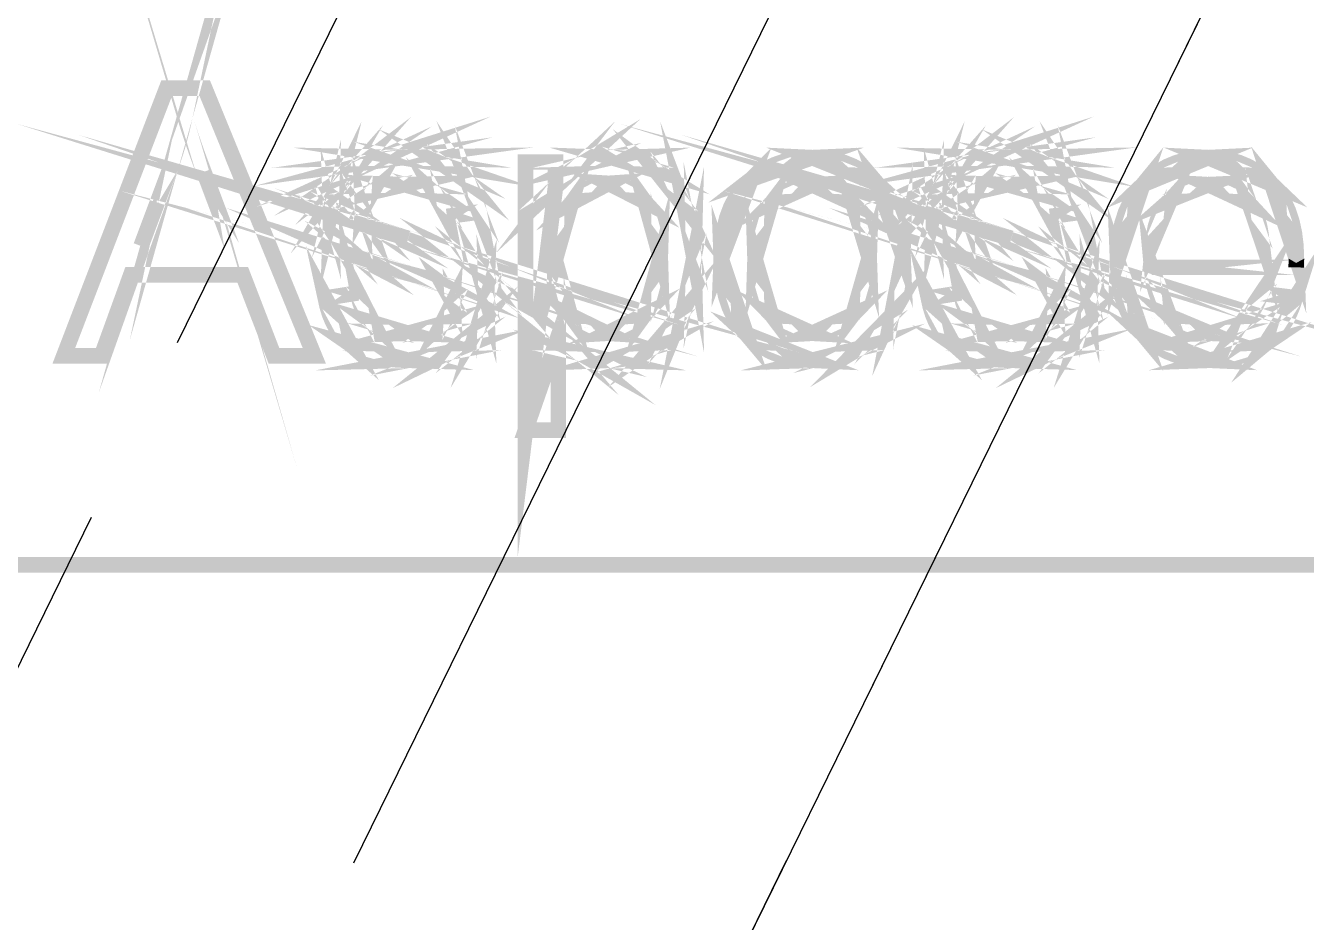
# Model space of a CAD drawing. Extents: x -4 to 1079, y -4 to 725.
# Drawn here: x 268.4 to 350.6, y 589.8 to 647.4 of the extents above; entities that cross this region are included whole.
import ezdxf

# ---------------------------------------------------------------- set-up
doc = ezdxf.new("R2010")
doc.units = 0
for name, pattern in [('1', [125, 62.5, -12.5, 12.5, -12.5, 12.5, -12.5]), ('2', [100, 62.5, -12.5, 12.5, -12.5]), ('9', [114.14868640899658, 57.074344635009766, -11.414868354797363, 11.414868354797363, -11.414868354797363, 11.414868354797363, -11.414868354797363])]:
    doc.linetypes.add(name, pattern=pattern)
doc.layers.get('0').update_dxf_attribs({"linetype": 'CONTINUOUS'})
for name, color, linetype in [('CL', 7, 'CONTINUOUS'), ('PL', 7, 'CONTINUOUS'), ('ROW', 7, 'CONTINUOUS')]:
    doc.layers.add(name, color=color, linetype=linetype)

msp = doc.modelspace()

# ---------------------------------------------------------------- linework, layer by layer
at = {"color": 7, "const_width": 1}
for points in [[(0, 720.0452880859375), (478.98712158203125, 720.0452880859375), (478.98712158203125, 612.7885437011719), (0, 612.7885437011719), (0, 720.0452880859375)], [(351.1743991416879, 664.8230697140098), (350.94861965224493, 665.4267428404444), (350.7400606323357, 665.9988451060668), (350.5487220819602, 666.5393765108772), (350.37460400111866, 667.048337054876), (350.2177063898107, 667.5257267380628), (350.07802924803667, 667.9715455604376), (349.9555725757964, 668.3857935220003), (351.1743991416879, 664.8230697140098)], [(279.8144563031383, 638.0088836178184), (279.5886768136954, 638.612556744253), (279.38011779378604, 639.1846590098753), (279.1887792434106, 639.7251904146858), (279.01466116256904, 640.2341509586847), (278.85776355126114, 640.7115406418714), (278.71808640948706, 641.1573594642462), (278.5956297372468, 641.5716074258089), (279.8144563031383, 638.0088836178184)], [(278.5956297372468, 641.5716074258089), (278.4963728642396, 641.0999578991336), (278.38611402458565, 640.6292650652099), (278.2648532182852, 640.1595289240381), (278.1325904453383, 639.6907494756185), (277.98932570574465, 639.2229267199505), (277.83505899950444, 638.7560606570345), (277.66979032661766, 638.2901512868702), (278.5956297372468, 641.5716074258089)], [(270.82561037968844, 626.1956415176392), (277.42368111619726, 643.3764083022252), (279.87305373419076, 643.3764083022252), (286.9047454604879, 626.1956415176392), (284.31473900796846, 626.1956415176392), (282.31070686597377, 631.399093395099), (275.1266618189402, 631.399093395099), (273.23982453905046, 626.1956415176392), (270.82561037968844, 626.1956415176392)], [(278.5956297372468, 641.5716074258089), (278.5956297372468, 641.5716074258089)], [(289.3775570509024, 638.0557615626603), (289.5254856676615, 638.1572905809535), (289.6880038488865, 638.2542753086749), (289.86511159457774, 638.3467157458249), (290.0568089047352, 638.4346118924037), (290.2630957793587, 638.517963748411), (290.48397221844834, 638.596771313847), (290.7194382220041, 638.6710345887113), (289.3775570509024, 638.0557615626603)], [(288.34038252127357, 636.8779531985056), (288.4548268917169, 637.0756298383623), (288.5805124019947, 637.2635003775121), (288.71743905210707, 637.4415648159551), (288.86560684205415, 637.6098231536917), (289.0250157718357, 637.7682753907212), (289.1956658414517, 637.9169215270442), (289.3775570509024, 638.0557615626603), (288.34038252127357, 636.8779531985056)], [(287.9594992194325, 635.3368407618254), (287.96727234804155, 635.5720675921934), (287.99059173386854, 635.8022717856137), (288.02945737691346, 636.0274533420867), (288.0838692771765, 636.2476122616126), (288.1538274346575, 636.462748544191), (288.2393318493565, 636.6728621898219), (288.34038252127357, 636.8779531985056), (287.9594992194325, 635.3368407618254)], [(302.3744672583416, 637.0244467761368), (302.5722634847923, 637.2859826571812), (302.77723490688186, 637.5281455100002), (302.98938152461056, 637.7509353345935), (303.20870333797853, 637.9543521309613), (303.4352003469854, 638.1383958991038), (303.6688725516314, 638.3030666390206), (303.9097199519165, 638.4483643507119), (302.3744672583416, 637.0244467761368)], [(328.07530051795766, 638.0557615626603), (328.22322913471675, 638.1572905809535), (328.3857473159418, 638.2542753086749), (328.56285506163306, 638.3467157458249), (328.75455237179045, 638.4346118924037), (328.96083924641397, 638.517963748411), (329.1817156855036, 638.596771313847), (329.41718168905936, 638.6710345887113), (328.07530051795766, 638.0557615626603)], [(327.03812598832883, 636.8779531985056), (327.15257035877227, 637.0756298383623), (327.27825586905, 637.2635003775121), (327.4151825191624, 637.4415648159551), (327.5633503091094, 637.6098231536917), (327.72275923889094, 637.7682753907212), (327.89340930850705, 637.9169215270442), (328.07530051795766, 638.0557615626603), (327.03812598832883, 636.8779531985056)], [(326.65724268648773, 635.3368407618254), (326.6650158150968, 635.5720675921934), (326.68833520092375, 635.8022717856137), (326.7272008439687, 636.0274533420867), (326.7816127442318, 636.2476122616126), (326.85157090171276, 636.462748544191), (326.93707531641184, 636.6728621898219), (327.03812598832883, 636.8779531985056), (326.65724268648773, 635.3368407618254)], [(296.7491138773039, 637.3584521331359), (296.89309613646145, 637.1425983309937), (297.0236846970926, 636.9068931542498), (297.1408795591976, 636.6513366029045), (297.24468072277625, 636.3759286769581), (297.33508818782866, 636.0806693764099), (297.41210195435474, 635.7655587012605), (297.4757220223546, 635.4305966515094), (296.7491138773039, 637.3584521331359)], [(335.44685734435916, 637.3584521331359), (335.59083960351677, 637.1425983309937), (335.72142816414794, 636.9068931542498), (335.8386230262528, 636.6513366029045), (335.94242418983157, 636.3759286769581), (336.0328316548839, 636.0806693764099), (336.10984542141, 635.7655587012605), (336.17346548940986, 635.4305966515094), (335.44685734435916, 637.3584521331359)], [(290.7194382220041, 638.6710345887113), (290.96471032626675, 638.7378834947489), (291.2150050674765, 638.7944479537035), (291.4703224456336, 638.8407279655754), (291.7306624607383, 638.8767235303649), (291.99602511279016, 638.9024346480717), (292.26641040178947, 638.9178613186957), (292.5418183277361, 638.923003542237), (290.7194382220041, 638.6710345887113)], [(288.42241892474703, 633.6668139768299), (288.2996034927248, 633.8860162036038), (288.19568274255215, 634.1116761064527), (288.110656674229, 634.3437936853769), (288.0445252877556, 634.5823689403763), (287.99728858313165, 634.8274018714509), (287.96894656035727, 635.0788924786006), (287.9594992194325, 635.3368407618254), (288.42241892474703, 633.6668139768299)], [(292.5418183277361, 638.923003542237), (292.95307662444935, 638.9143933074703), (293.34974535669636, 638.8885626031695), (293.7318245244773, 638.8455114293349), (294.0993141277921, 638.7852397859667), (294.45221416664083, 638.7077476730647), (294.7905246410234, 638.6130350906288), (295.1142455509398, 638.5011020386592), (292.5418183277361, 638.923003542237)], [(292.5418183277361, 638.923003542237), (292.5418183277361, 638.923003542237)], [(295.1142455509398, 638.5011020386592), (295.4188326058188, 638.3744598356295), (295.69974151508865, 638.2356198000133), (295.9569722787496, 638.0845819318106), (296.19052489680166, 637.9213462310216), (296.40039936924467, 637.7459126976462), (296.5865956960788, 637.5582813316843), (296.7491138773039, 637.3584521331359), (295.1142455509398, 638.5011020386592)], [(303.9097199519165, 638.4483643507119), (304.16156931884825, 638.5742890341779), (304.4282474234339, 638.680840689418), (304.7097542656737, 638.7680193164327), (305.0060898455678, 638.8358249152222), (305.31725416311576, 638.884257485786), (305.6432472183179, 638.9133170281243), (305.98406901117414, 638.923003542237), (303.9097199519165, 638.4483643507119)], [(305.98406901117414, 638.923003542237), (306.43180121905266, 638.9062614190793), (306.86422634290113, 638.8560350496056), (307.2813443827195, 638.7723244338163), (307.683155338508, 638.6551295717114), (308.06965921026637, 638.5044504632908), (308.44085599799473, 638.3202871085545), (308.796745701693, 638.1026395075023), (305.98406901117414, 638.923003542237)], [(305.98406901117414, 638.923003542237), (305.98406901117414, 638.923003542237)], [(313.0157607374713, 632.4186886954121), (313.0549851402983, 633.3698804639662), (313.1726583487791, 634.2478852370012), (313.3687803629139, 635.0527030145179), (313.6433511827027, 635.7843337965162), (313.9963708081454, 636.4427775829954), (314.42783923924196, 637.0280343739563), (314.9377564759925, 637.5401041693985), (313.0157607374713, 632.4186886954121)], [(314.9377564759925, 637.5401041693985), (315.4108410417958, 637.9069958397436), (315.9126263901553, 638.2174426377276), (316.44311252107116, 638.4714445633509), (317.0022994345435, 638.6690016166135), (317.59018713057196, 638.8101137975156), (318.2067756091568, 638.8947811060566), (318.8520648702979, 638.923003542237), (314.9377564759925, 637.5401041693985)], [(318.8520648702979, 638.923003542237), (318.8520648702979, 638.923003542237)], [(318.8520648702979, 638.923003542237), (319.56623600957425, 638.8886821897636), (320.24213943877544, 638.7857181323427), (320.8797751579015, 638.6141113699746), (321.4791431669526, 638.3738619026595), (322.04024346592854, 638.0649697303973), (322.5630760548295, 637.6874348531876), (323.0476409336552, 637.2412572710309), (318.8520648702979, 638.923003542237)], [(329.41718168905936, 638.6710345887113), (329.66245379332196, 638.7378834947489), (329.9127485345318, 638.7944479537035), (330.16806591268886, 638.8407279655754), (330.42840592779356, 638.8767235303649), (330.6937685798455, 638.9024346480717), (330.96415386884473, 638.9178613186957), (331.23956179479137, 638.923003542237), (329.41718168905936, 638.6710345887113)], [(327.1201623918023, 633.6668139768299), (326.99734695978015, 633.8860162036038), (326.89342620960736, 634.1116761064527), (326.80840014128427, 634.3437936853769), (326.7422687548109, 634.5823689403763), (326.6950320501869, 634.8274018714509), (326.6666900274125, 635.0788924786006), (326.65724268648773, 635.3368407618254), (327.1201623918023, 633.6668139768299)], [(331.23956179479137, 638.923003542237), (331.6508200915046, 638.9143933074703), (332.0474888237516, 638.8885626031695), (332.4295679915325, 638.8455114293349), (332.7970575948474, 638.7852397859667), (333.1499576336961, 638.7077476730647), (333.48826810807867, 638.6130350906288), (333.8119890179951, 638.5011020386592), (331.23956179479137, 638.923003542237)], [(331.23956179479137, 638.923003542237), (331.23956179479137, 638.923003542237)], [(333.8119890179951, 638.5011020386592), (334.11657607287407, 638.3744598356295), (334.3974849821439, 638.2356198000133), (334.6547157458049, 638.0845819318106), (334.8882683638569, 637.9213462310216), (335.0981428362999, 637.7459126976462), (335.28433916313406, 637.5582813316843), (335.44685734435916, 637.3584521331359), (333.8119890179951, 638.5011020386592)], [(338.44704581424594, 632.3132133195177), (338.4800517141858, 633.1818903382223), (338.57906941400506, 633.993165791814), (338.74409891370374, 634.747039680293), (338.9751402132822, 635.4435120036599), (339.27219331274, 636.0825827619137), (339.63525821207736, 636.6642519550551), (340.0643349112943, 637.1885195830837), (338.44704581424594, 632.3132133195177)], [(340.0643349112943, 637.1885195830837), (340.5460297118645, 637.6486887967367), (341.0669489152615, 638.0380627467506), (341.6270925214856, 638.3566414331257), (342.22646053053666, 638.6044248558619), (342.86505294241465, 638.7814130149592), (343.54286975711966, 638.8876059104175), (344.2599109746516, 638.923003542237), (340.0643349112943, 637.1885195830837)], [(344.2599109746516, 638.923003542237), (344.2599109746516, 638.923003542237)], [(344.2599109746516, 638.923003542237), (344.95446991251447, 638.8883234299816), (345.61171783305406, 638.7842830932149), (346.23165473627034, 638.610882531937), (346.81428062216366, 638.3681217461483), (347.35959549073357, 638.0560007358483), (347.8675993419804, 637.6745195010374), (348.3382921759039, 637.2236780417152), (344.2599109746516, 638.923003542237)], [(277.66979032661766, 638.2901512868702), (275.7829530467279, 633.2507722163573), (277.66979032661766, 638.2901512868702)], [(290.7194382220041, 638.6710345887113), (290.7194382220041, 638.6710345887113)], [(295.41309244930744, 635.1493289824575), (295.36202897367605, 635.4152895674796), (295.2892007379394, 635.6640296829675), (295.19460774209745, 635.8955493289217), (295.07824998615047, 636.1098485053423), (294.94012747009816, 636.3069272122289), (294.7802401939407, 636.4867854495818), (294.598588157678, 636.6494232174009), (295.41309244930744, 635.1493289824575)], [(295.1142455509398, 638.5011020386592), (295.1142455509398, 638.5011020386592)], [(300.4524715198204, 621.4258106299676), (300.4524715198204, 638.6417358731851), (302.3744672583416, 638.6417358731851), (302.3744672583416, 637.0244467761368), (302.3744672583416, 637.0244467761368), (300.4524715198204, 621.4258106299676)], [(303.9097199519165, 638.4483643507119), (303.9097199519165, 638.4483643507119)], [(309.1014523431659, 632.5241640713066), (309.0814813819705, 633.1794986063426), (309.02156849838417, 633.7860418110325), (308.9217136924069, 634.3437936853769), (308.78191696403894, 634.8527542293757), (308.60217831328, 635.3129234430285), (308.3824977401302, 635.7243013263358), (308.1228752445895, 636.0868878792971), (309.1014523431659, 632.5241640713066)], [(308.796745701693, 638.1026395075023), (309.13278403078994, 637.8544973249844), (309.44442669471385, 637.5788502258496), (309.7316736934649, 637.2756982100984), (309.99452502704327, 636.945041277731), (310.2329806954486, 636.5868794287469), (310.4470406986811, 636.2012126631465), (310.63670503674075, 635.7880409809295), (308.796745701693, 638.1026395075023)], [(308.796745701693, 638.1026395075023), (308.796745701693, 638.1026395075023)], [(310.63670503674075, 635.7880409809295), (310.80149536325166, 635.3552570972992), (310.9409333318377, 634.9107537274582), (311.055018942499, 634.4545308714067), (311.14375219523566, 633.9865885291448), (311.20713309004753, 633.5069267006725), (311.24516162693465, 633.0155453859895), (311.257837805897, 632.5124445850961), (310.63670503674075, 635.7880409809295)], [(329.41718168905936, 638.6710345887113), (329.41718168905936, 638.6710345887113)], [(334.1108359163627, 635.1493289824575), (334.0597724407313, 635.4152895674796), (333.9869442049946, 635.6640296829675), (333.89235120915265, 635.8955493289217), (333.77599345320573, 636.1098485053423), (333.6378709371534, 636.3069272122289), (333.47798366099596, 636.4867854495818), (333.2963316247333, 636.6494232174009), (334.1108359163627, 635.1493289824575)], [(333.8119890179951, 638.5011020386592), (333.8119890179951, 638.5011020386592)], [(347.6937204343267, 633.6140762888826), (347.6430157184773, 634.0467405859192), (347.5712637620864, 634.4473556757677), (347.4784645651543, 634.8159215584283), (347.36461812768096, 635.1524382339012), (347.22972444966626, 635.4569057021861), (347.0737835311103, 635.7293239632832), (346.896795372013, 635.9696930171922), (347.6937204343267, 633.6140762888826)], [(281.60753769334406, 633.2507722163573), (279.8144563031383, 638.0088836178184), (279.8144563031383, 638.0088836178184), (281.60753769334406, 633.2507722163573)], [(292.69417164847255, 637.1885195830837), (292.29594829050376, 637.1787134823771), (291.93168752522644, 637.1492951802568), (291.60138935264087, 637.100264676723), (291.30505377274693, 637.0316219717758), (291.0426807855446, 636.9433670654153), (290.8142703910339, 636.8354999576411), (290.6198225892149, 636.7080206484534), (292.69417164847255, 637.1885195830837)], [(294.598588157678, 636.6494232174009), (294.39469301493426, 636.7924487838068), (294.16807641933326, 636.913470416919), (293.9187383708753, 637.0124881167383), (293.6466788695603, 637.0895018832645), (293.3518979153881, 637.1445117164974), (293.0343955083589, 637.1775176164372), (292.69417164847255, 637.1885195830837), (294.598588157678, 636.6494232174009)], [(289.99868982005864, 635.5829499722458), (290.003951630194, 635.4674293224567), (290.01973706059994, 635.355257097299), (290.04604611127655, 635.2464332967729), (290.0828787822239, 635.1409579208787), (290.1302350734418, 635.0388309696157), (290.18811498493034, 634.9400524429844), (290.25651851668954, 634.8446223409846), (289.99868982005864, 635.5829499722458)], [(289.3775570509024, 638.0557615626603), (289.3775570509024, 638.0557615626603)], [(290.6198225892149, 636.7080206484534), (290.4550322627041, 636.5673868139276), (290.31559429411794, 636.4200561301384), (290.20150868345655, 636.2660285970861), (290.11277543072003, 636.1053042147707), (290.04939453590816, 635.9378829831923), (290.01136599902105, 635.7637649023507), (289.99868982005864, 635.5829499722458), (290.6198225892149, 636.7080206484534)], [(296.7491138773039, 637.3584521331359), (296.7491138773039, 637.3584521331359)], [(305.7848377455957, 637.2705559865572), (305.40610700244645, 637.2448448688507), (305.04005243825935, 637.1677115157304), (304.6866740530347, 637.0391559271968), (304.3459718467725, 636.85917810325), (304.0179458194726, 636.6277780438897), (303.7025959711351, 636.344955749116), (303.39992230175994, 636.0107112189289), (305.7848377455957, 637.2705559865572)], [(308.1228752445895, 636.0868878792971), (307.8355086592445, 636.400922275101), (307.5325958166813, 636.6666436869347), (307.21413671690016, 636.8840521147987), (306.8801313599011, 637.0531475586931), (306.53057974568395, 637.1739300186176), (306.1654818742488, 637.2463994945723), (305.7848377455957, 637.2705559865572), (308.1228752445895, 636.0868878792971)], [(305.7848377455957, 637.2705559865572), (305.7848377455957, 637.2705559865572)], [(314.9377564759925, 637.5401041693985), (314.9377564759925, 637.5401041693985)], [(321.4596505521331, 635.9872722465079), (321.14956251393096, 636.3028612680336), (320.81866640837535, 636.5698981324011), (320.4669622354665, 636.7883828396109), (320.0944499952044, 636.9583153896634), (319.7011296875889, 637.0796957825577), (319.2870013126201, 637.1525240182943), (318.8520648702979, 637.1768000968732), (321.4596505521331, 635.9872722465079)], [(322.5085445679724, 632.4890056126751), (322.4871385676493, 633.1258042256435), (322.4229205666794, 633.7169207597095), (322.31589056506317, 634.2623552148733), (322.1660485628004, 634.7621075911353), (321.9733945598911, 635.2161778884949), (321.73792855633536, 635.6245661069524), (321.4596505521331, 635.9872722465079), (322.5085445679724, 632.4890056126751)], [(331.3919151155278, 637.1885195830837), (330.99369175755896, 637.1787134823771), (330.62943099228164, 637.1492951802568), (330.2991328196961, 637.100264676723), (330.0027972398022, 637.0316219717758), (329.7404242525999, 636.9433670654153), (329.5120138580892, 636.8354999576411), (329.31756605627015, 636.7080206484534), (331.3919151155278, 637.1885195830837)], [(333.2963316247333, 636.6494232174009), (333.0924364819896, 636.7924487838068), (332.8658198863885, 636.913470416919), (332.61648183793056, 637.0124881167383), (332.34442233661554, 637.0895018832645), (332.0496413824434, 637.1445117164974), (331.73213897541416, 637.1775176164372), (331.3919151155278, 637.1885195830837), (333.2963316247333, 636.6494232174009)], [(328.6964332871139, 635.5829499722458), (328.70169509724934, 635.4674293224567), (328.7174805276552, 635.355257097299), (328.7437895783318, 635.2464332967729), (328.7806222492791, 635.1409579208787), (328.827978540497, 635.0388309696157), (328.8858584519856, 634.9400524429844), (328.9542619837448, 634.8446223409846), (328.6964332871139, 635.5829499722458)], [(328.07530051795766, 638.0557615626603), (328.07530051795766, 638.0557615626603)], [(329.31756605627015, 636.7080206484534), (329.15277572975936, 636.5673868139276), (329.0133377611732, 636.4200561301384), (328.89925215051187, 636.2660285970861), (328.8105188977753, 636.1053042147707), (328.74713800296337, 635.9378829831923), (328.7091094660763, 635.7637649023507), (328.6964332871139, 635.5829499722458), (329.31756605627015, 636.7080206484534)], [(335.44685734435916, 637.3584521331359), (335.44685734435916, 637.3584521331359)], [(346.896795372013, 635.9696930171922), (346.59663302111164, 636.2930551673269), (346.2720750050372, 636.5666692943636), (345.92312132379, 636.7905353983028), (345.54977197737, 636.9646534791445), (345.15202696577705, 637.0890235368885), (344.72988628901123, 637.163645571535), (344.28334994707257, 637.1885195830837), (346.896795372013, 635.9696930171922)], [(292.92856137268245, 633.7429906371981), (293.54048597410195, 633.5766456849656), (294.0971615691004, 633.4191501406876), (294.59858815767797, 633.2705040043646), (295.04476573983476, 633.1307072759968), (295.4356943155706, 632.9997599555835), (295.7713738848854, 632.8776620431252), (296.05180444777943, 632.7644135386217), (292.92856137268245, 633.7429906371981)], [(288.34038252127357, 636.8779531985056), (288.34038252127357, 636.8779531985056)], [(290.6198225892149, 636.7080206484534), (290.6198225892149, 636.7080206484534)], [(292.69417164847255, 637.1885195830837), (292.69417164847255, 637.1885195830837)], [(294.598588157678, 636.6494232174009), (294.598588157678, 636.6494232174009)], [(318.8520648702979, 637.1768000968732), (318.4110295116826, 637.1526436048885), (317.9919980863604, 637.0801741289335), (317.59497059433124, 636.959391669009), (317.2199470355955, 636.7902962251148), (316.8669274101528, 636.5728877972508), (316.5359117180033, 636.3071663854168), (316.226899959147, 635.9931319896132), (318.8520648702979, 637.1768000968732)], [(318.8520648702979, 637.1768000968732), (318.8520648702979, 637.1768000968732)], [(323.0476409336552, 637.2412572710309), (323.0476409336552, 637.2412572710309)], [(323.0476409336552, 637.2412572710309), (323.47982688431574, 636.7345688723182), (323.84552268872073, 636.1755015454397), (324.1447283468703, 635.5640552903963), (324.3774438587645, 634.9002301071876), (324.5436692244031, 634.1840259958135), (324.6434044437863, 633.4154429562742), (324.67664951691404, 632.5944809885696), (323.0476409336552, 637.2412572710309)], [(331.6263048397377, 633.7429906371981), (332.2382294411573, 633.5766456849656), (332.79490503615574, 633.4191501406876), (333.2963316247332, 633.2705040043646), (333.74250920689, 633.1307072759968), (334.1334377826258, 632.9997599555835), (334.4691173519407, 632.8776620431252), (334.7495479148347, 632.7644135386217), (331.6263048397377, 633.7429906371981)], [(327.03812598832883, 636.8779531985056), (327.03812598832883, 636.8779531985056)], [(329.31756605627015, 636.7080206484534), (329.31756605627015, 636.7080206484534)], [(331.3919151155278, 637.1885195830837), (331.3919151155278, 637.1885195830837)], [(333.2963316247333, 636.6494232174009), (333.2963316247333, 636.6494232174009)], [(344.28334994707257, 637.1885195830837), (343.8775926336827, 637.1686682084824), (343.4907300021424, 637.1091140846779), (343.12276205245155, 637.0098572116706), (342.77368878461044, 636.8708975894606), (342.4435101986188, 636.6922352180475), (342.1322262944768, 636.4738700974315), (341.8398370721843, 636.2158022276126), (344.28334994707257, 637.1885195830837)], [(340.0643349112943, 637.1885195830837), (340.0643349112943, 637.1885195830837)], [(344.28334994707257, 637.1885195830837), (344.28334994707257, 637.1885195830837)], [(348.3382921759039, 637.2236780417152), (348.3382921759039, 637.2236780417152)], [(348.3382921759039, 637.2236780417152), (348.7580411207901, 636.7099340339573), (349.11321330492444, 636.1397451538384), (349.403808728307, 635.5131114013586), (349.6298273909381, 634.8300327765186), (349.79126929281733, 634.0905092793175), (349.8881344339449, 633.2945409097557), (349.9204228143208, 632.4421276678331), (348.3382921759039, 637.2236780417152)], [(289.7818793251645, 632.4831458695699), (289.53457424880435, 632.6120602178854), (289.30496798835367, 632.7543682647271), (289.0930605438129, 632.910070010095), (288.89885191518187, 633.0791654539894), (288.7223421024605, 633.2616545964099), (288.56353110564896, 633.4575374373567), (288.42241892474703, 633.6668139768299), (289.7818793251645, 632.4831458695699)], [(290.25651851668954, 634.8446223409846), (290.33616318828336, 634.7499097585489), (290.42776651927556, 634.6599806398723), (290.53132850966625, 634.5748349849551), (290.6468491594554, 634.4944727937976), (290.77432846864303, 634.4188940663993), (290.9137664372291, 634.3480988027604), (291.0651630652137, 634.2820870028809), (290.25651851668954, 634.8446223409846)], [(303.39992230175994, 636.0107112189289), (303.12475354900135, 635.6274361852082), (302.89191845051323, 635.1975223798332), (302.7014170062956, 634.7209698028045), (302.55324921634866, 634.1977784541217), (302.4474150806723, 633.6279483337848), (302.3839145992664, 633.011479441794), (302.3627477721311, 632.3483717781492), (303.39992230175994, 636.0107112189289)], [(303.39992230175994, 636.0107112189289), (303.39992230175994, 636.0107112189289)], [(308.09943627216853, 628.8383856581058), (308.3652772705965, 629.204918568669), (308.59021965388155, 629.6247871001489), (308.77426342202386, 630.097991252546), (308.9174085750235, 630.6245310258605), (309.0196551128804, 631.204406420092), (309.0810030355945, 631.8376174352408), (309.1014523431659, 632.5241640713066), (308.09943627216853, 628.8383856581058)], [(308.1228752445895, 636.0868878792971), (308.1228752445895, 636.0868878792971)], [(310.63670503674075, 635.7880409809295), (310.63670503674075, 635.7880409809295)], [(316.226899959147, 635.9931319896132), (315.9501765806666, 635.6303062634639), (315.7160260296446, 635.2182108605926), (315.5244483060811, 634.7568457809998), (315.37544340997636, 634.2462110246854), (315.26901134133, 633.6863065916493), (315.2051521001422, 633.0771324818916), (315.1838656864129, 632.4186886954121), (316.226899959147, 635.9931319896132)], [(316.226899959147, 635.9931319896132), (316.226899959147, 635.9931319896132)], [(321.4596505521331, 635.9872722465079), (321.4596505521331, 635.9872722465079)], [(321.46551029523835, 628.8442454012111), (321.7422336737189, 629.2113762447441), (321.97638422474074, 629.6296901505024), (322.1679619483041, 630.0991871184859), (322.316966844409, 630.6198671486951), (322.4233989130554, 631.1917302411297), (322.48725815424314, 631.8147763957897), (322.5085445679724, 632.4890056126751), (321.46551029523835, 628.8442454012111)], [(328.47962279221974, 632.4831458695699), (328.2323177158596, 632.6120602178854), (328.00271145540904, 632.7543682647271), (327.7908040108681, 632.910070010095), (327.5965953822372, 633.0791654539894), (327.4200855695158, 633.2616545964099), (327.2612745727042, 633.4575374373567), (327.1201623918023, 633.6668139768299), (328.47962279221974, 632.4831458695699)], [(328.9542619837448, 634.8446223409846), (329.0339066553387, 634.7499097585489), (329.1255099863308, 634.6599806398723), (329.2290719767215, 634.5748349849551), (329.3445926265107, 634.4944727937976), (329.4720719356983, 634.4188940663993), (329.61150990428445, 634.3480988027604), (329.76290653226897, 634.2820870028809), (328.9542619837448, 634.8446223409846)], [(341.8398370721843, 636.2158022276126), (341.5749527665084, 635.9244892846663), (341.34618361221567, 635.6063889446668), (341.15352960930636, 635.2615012076151), (340.99699075778057, 634.8898260735109), (340.876567057638, 634.4913635423541), (340.79225850887883, 634.0661136141446), (340.744065111503, 633.6140762888826), (341.8398370721843, 636.2158022276126)], [(341.8398370721843, 636.2158022276126), (341.8398370721843, 636.2158022276126)], [(346.896795372013, 635.9696930171922), (346.896795372013, 635.9696930171922)], [(295.15526375267655, 630.7545216535218), (295.0050629906319, 630.8379930961232), (294.8022441272339, 630.9276830416117), (294.5468071624826, 631.0235914899872), (294.2387520963783, 631.1257184412502), (293.8780789289205, 631.2340638954001), (293.4647876601096, 631.3486278524375), (292.9988782899454, 631.469410312362), (295.15526375267655, 630.7545216535218)], [(292.9988782899454, 631.469410312362), (292.3649497552329, 631.6336027059032), (291.7891403051968, 631.7913374233686), (291.2714499398372, 631.9426144647592), (290.8118786591542, 632.0874338300748), (290.4104264631478, 632.2257955193148), (290.0670933518179, 632.35769953248), (289.7818793251645, 632.4831458695699), (292.9988782899454, 631.469410312362)], [(287.9594992194325, 635.3368407618254), (287.9594992194325, 635.3368407618254)], [(289.99868982005864, 635.5829499722458), (289.99868982005864, 635.5829499722458)], [(290.25651851668954, 634.8446223409846), (290.25651851668954, 634.8446223409846)], [(297.4757220223546, 635.4305966515094), (295.41309244930744, 635.1493289824575), (295.41309244930744, 635.1493289824575), (297.4757220223546, 635.4305966515094)], [(314.6271900914144, 627.5902603766881), (314.1996680179194, 628.0992209206869), (313.8379185711157, 628.6684531080537), (313.54194175100366, 629.2979569387887), (313.3117375575833, 629.9877324128923), (313.14730599085436, 630.7377795303639), (313.04864705081707, 631.5480982912039), (313.0157607374713, 632.4186886954121), (314.6271900914144, 627.5902603766881)], [(333.8530072197318, 630.7545216535218), (333.70280645768713, 630.8379930961232), (333.49998759428917, 630.9276830416117), (333.24455062953786, 631.0235914899872), (332.9364955634335, 631.1257184412502), (332.5758223959758, 631.2340638954001), (332.1625311271649, 631.3486278524375), (331.6966217570007, 631.469410312362), (333.8530072197318, 630.7545216535218)], [(331.6966217570007, 631.469410312362), (331.0626932222882, 631.6336027059032), (330.486883772252, 631.7913374233686), (329.96919340689243, 631.9426144647592), (329.50962212620954, 632.0874338300748), (329.1081699302031, 632.2257955193148), (328.76483681887316, 632.35769953248), (328.47962279221974, 632.4831458695699), (331.6966217570007, 631.469410312362)], [(326.65724268648773, 635.3368407618254), (326.65724268648773, 635.3368407618254)], [(328.6964332871139, 635.5829499722458), (328.6964332871139, 635.5829499722458)], [(328.9542619837448, 634.8446223409846), (328.9542619837448, 634.8446223409846)], [(336.17346548940986, 635.4305966515094), (334.1108359163627, 635.1493289824575), (334.1108359163627, 635.1493289824575), (336.17346548940986, 635.4305966515094)], [(340.04675568197854, 627.5961201197933), (339.6223428599271, 628.1042435576343), (339.26322431819113, 628.6676160018958), (338.96940005677084, 629.2862374525782), (338.7408700756662, 629.9601079096819), (338.57763437487716, 630.6892273732062), (338.47969295440373, 631.4735958431515), (338.44704581424594, 632.3132133195177), (340.04675568197854, 627.5961201197933)], [(291.0651630652137, 634.2820870028809), (291.0651630652137, 634.2820870028809)], [(291.0651630652137, 634.2820870028809), (291.18068371500294, 634.2423842536782), (291.3464307342656, 634.1902444987006), (291.56240412300184, 634.1256677379489), (291.82860388121173, 634.0486539714229), (292.14503000889505, 633.9592031991224), (292.511682506052, 633.8573154210474), (292.92856137268245, 633.7429906371981), (291.0651630652137, 634.2820870028809)], [(296.05180444777943, 632.7644135386217), (296.29683737885404, 632.6485341290507), (296.5263240527105, 632.5185435013892), (296.74026446934903, 632.3744416556377), (296.9386586287696, 632.2162285917962), (297.12150653097206, 632.0439043098643), (297.2888081759566, 631.8574688098422), (297.4405635637231, 631.6569220917299), (296.05180444777943, 632.7644135386217)], [(329.76290653226897, 634.2820870028809), (329.76290653226897, 634.2820870028809)], [(329.76290653226897, 634.2820870028809), (329.8784271820582, 634.2423842536782), (330.04417420132086, 634.1902444987006), (330.2601475900571, 634.1256677379489), (330.526347348267, 634.0486539714229), (330.84277347595037, 633.9592031991224), (331.2094259731073, 633.8573154210474), (331.6263048397377, 633.7429906371981), (329.76290653226897, 634.2820870028809)], [(334.7495479148347, 632.7644135386217), (334.99458084590935, 632.6485341290507), (335.22406751976575, 632.5185435013892), (335.4380079364043, 632.3744416556377), (335.6364020958249, 632.2162285917962), (335.8192499980273, 632.0439043098643), (335.98655164301186, 631.8574688098422), (336.1383070307784, 631.6569220917299), (334.7495479148347, 632.7644135386217)], [(288.42241892474703, 633.6668139768299), (288.42241892474703, 633.6668139768299)], [(292.92856137268245, 633.7429906371981), (292.92856137268245, 633.7429906371981)], [(297.4405635637231, 631.6569220917299), (297.574261375798, 631.4421445689337), (297.68739029370744, 631.213016654859), (297.7799503174515, 630.9695383495061), (297.85194144703036, 630.7117096528754), (297.9033636824437, 630.4395305649663), (297.93421702369176, 630.1530010857791), (297.9445014707744, 629.8521212153137), (297.4405635637231, 631.6569220917299)], [(311.257837805897, 632.5124445850961), (311.24384617440086, 631.9744244987593), (311.2018712799122, 631.4519506696403), (311.1319131224311, 630.9450230977392), (311.03397170195774, 630.4536417830565), (310.9080470184919, 629.9778067255916), (310.7541390720337, 629.5175179253447), (310.572247862583, 629.0727753823157), (311.257837805897, 632.5124445850961)], [(327.1201623918023, 633.6668139768299), (327.1201623918023, 633.6668139768299)], [(331.6263048397377, 633.7429906371981), (331.6263048397377, 633.7429906371981)], [(336.1383070307784, 631.6569220917299), (336.2720048428533, 631.4421445689337), (336.3851337607627, 631.213016654859), (336.47769378450676, 630.9695383495061), (336.54968491408556, 630.7117096528754), (336.60110714949894, 630.4395305649663), (336.631960490747, 630.1530010857791), (336.6422449378297, 629.8521212153137), (336.1383070307784, 631.6569220917299)], [(346.3694184925407, 628.2582710906863), (346.5968721942996, 628.4472179091823), (346.8104538511562, 628.6658222029861), (347.0101634631104, 628.9140839720981), (347.1960010301626, 629.1920032165185), (347.3679665523125, 629.499579936247), (347.5260600295602, 629.8368141312837), (347.6702814619057, 630.2037058016285), (346.3694184925407, 628.2582710906863)], [(347.6937204343267, 633.6140762888826), (347.6937204343267, 633.6140762888826)], [(289.2310634732712, 626.9222496626899), (288.88653449600145, 627.2300655556065), (288.5795557092429, 627.5775841977257), (288.3101271129954, 627.964805589048), (288.0782487072592, 628.3917297295732), (287.8839204920342, 628.8583566193013), (287.72714246732033, 629.3646862582323), (287.6079146331176, 629.9107186463661), (289.2310634732712, 626.9222496626899)], [(289.7818793251645, 632.4831458695699), (289.7818793251645, 632.4831458695699)], [(296.05180444777943, 632.7644135386217), (296.05180444777943, 632.7644135386217)], [(302.3627477721311, 632.3483717781492), (302.3825991467326, 631.6875362597901), (302.4421532705369, 631.0778838036563), (302.54141014354417, 630.5194144097479), (302.6803697657544, 630.0121280780652), (302.8590321371674, 629.5560248086077), (303.07739725778333, 629.1511046013757), (303.3354651276022, 628.7973674563691), (302.3627477721311, 632.3483717781492)], [(309.1014523431659, 632.5241640713066), (309.1014523431659, 632.5241640713066)], [(311.257837805897, 632.5124445850961), (311.257837805897, 632.5124445850961)], [(313.0157607374713, 632.4186886954121), (313.0157607374713, 632.4186886954121)], [(315.1838656864129, 632.4186886954121), (315.2051521001422, 631.7601253223388), (315.26901134133, 631.150592452799), (315.37544340997624, 630.5900900867929), (315.52444830608124, 630.0786182243207), (315.7160260296446, 629.616176865382), (315.9501765806665, 629.202766009977), (316.226899959147, 628.8383856581058), (315.1838656864129, 632.4186886954121)], [(322.5085445679724, 632.4890056126751), (322.5085445679724, 632.4890056126751)], [(324.67664951691404, 632.5944809885696), (324.661940365854, 631.928981593045), (324.6178129126736, 631.3053375054151), (324.544267157373, 630.7235487256796), (324.4413030999523, 630.1836152538392), (324.3089207404113, 629.685537089893), (324.14712007875005, 629.2293142338417), (323.9559011149686, 628.8149466856848), (324.67664951691404, 632.5944809885696)], [(324.67664951691404, 632.5944809885696), (324.67664951691404, 632.5944809885696)], [(327.92880694032647, 626.9222496626899), (327.58427796305676, 627.2300655556065), (327.27729917629813, 627.5775841977257), (327.0078705800507, 627.964805589048), (326.7759921743145, 628.3917297295732), (326.58166395908944, 628.8583566193013), (326.4248859343756, 629.3646862582323), (326.3056581001729, 629.9107186463661), (327.92880694032647, 626.9222496626899)], [(328.47962279221974, 632.4831458695699), (328.47962279221974, 632.4831458695699)], [(334.7495479148347, 632.7644135386217), (334.7495479148347, 632.7644135386217)], [(349.9204228143208, 632.4421276678331), (349.9201836411329, 632.3847261027206), (349.9194661215689, 632.3196709955929), (349.91827025562907, 632.24696234645), (349.9165960433133, 632.1666001552926), (349.91444348462153, 632.0785844221198), (349.9118125795539, 631.9829151469321), (349.9087033281103, 631.8795923297293), (349.9204228143208, 632.4421276678331)], [(349.9204228143208, 632.4421276678331), (349.9204228143208, 632.4421276678331)], [(295.7763965218328, 629.6294509773143), (295.76372034287044, 629.8274863769531), (295.72569180598333, 630.0130847708169), (295.6623109111714, 630.1862461589067), (295.5735776584349, 630.3469705412223), (295.4594920477735, 630.4952579177631), (295.3200540791874, 630.6311082885297), (295.15526375267655, 630.7545216535218), (295.7763965218328, 629.6294509773143)], [(295.0732273492031, 628.2406918613706), (295.2597824358192, 628.4139728360544), (295.4176367398789, 628.595624872317), (295.5467902613823, 628.7856479701585), (295.6472430003294, 628.9840421295792), (295.71899495672017, 629.1908073505787), (295.76204613055467, 629.405943633157), (295.7763965218328, 629.6294509773143), (295.0732273492031, 628.2406918613706)], [(297.4405635637231, 631.6569220917299), (297.4405635637231, 631.6569220917299)], [(334.47413998888806, 629.6294509773143), (334.46146380992576, 629.8274863769531), (334.42343527303854, 630.0130847708169), (334.36005437822666, 630.1862461589067), (334.27132112549015, 630.3469705412223), (334.15723551482876, 630.4952579177631), (334.01779754624266, 630.6311082885297), (333.8530072197318, 630.7545216535218), (334.47413998888806, 629.6294509773143)], [(333.77097081625834, 628.2406918613706), (333.95752590287447, 628.4139728360544), (334.11538020693416, 628.595624872317), (334.24453372843755, 628.7856479701585), (334.3449864673846, 628.9840421295792), (334.4167384237754, 629.1908073505787), (334.4597895976099, 629.405943633157), (334.47413998888806, 629.6294509773143), (333.77097081625834, 628.2406918613706)], [(336.1383070307784, 631.6569220917299), (336.1383070307784, 631.6569220917299)], [(338.44704581424594, 632.3132133195177), (338.44704581424594, 632.3132133195177)], [(349.9087033281103, 631.8795923297293), (340.62687024939805, 631.8795923297293), (340.62687024939805, 631.8795923297293), (349.9087033281103, 631.8795923297293)], [(340.62687024939805, 631.8795923297293), (340.6792491775634, 631.3132302206182), (340.7694174694277, 630.7860925143337), (340.8973751249913, 630.2981792108762), (341.06312214425407, 629.849490310246), (341.2666585272159, 629.4400258124426), (341.5079842738769, 629.0697857174662), (341.7870993842371, 628.7387700253166), (340.62687024939805, 631.8795923297293)], [(292.9988782899454, 631.469410312362), (292.9988782899454, 631.469410312362)], [(295.15526375267655, 630.7545216535218), (295.15526375267655, 630.7545216535218)], [(297.9445014707744, 629.8521212153137), (297.9319448784061, 629.5532743169462), (297.8942751013009, 629.2594500555258), (297.8314921394589, 628.9706484310527), (297.7435959928802, 628.6868694435274), (297.63058666156473, 628.4081130929491), (297.4924641455125, 628.1343793793183), (297.3292284447234, 627.8656683026347), (297.9445014707744, 629.8521212153137)], [(303.9390186674427, 626.3597143245861), (303.7057052225788, 626.4917379243453), (303.4845896103011, 626.6333284516229), (303.2756718306099, 626.7844859064195), (303.07895188350517, 626.945210288735), (302.89442976898687, 627.115501598569), (302.722105487055, 627.295359835922), (302.56197903770953, 627.4847850007936), (303.9390186674427, 626.3597143245861)], [(331.6966217570007, 631.469410312362), (331.6966217570007, 631.469410312362)], [(333.8530072197318, 630.7545216535218), (333.8530072197318, 630.7545216535218)], [(336.6422449378297, 629.8521212153137), (336.6296883454613, 629.5532743169462), (336.59201856835614, 629.2594500555258), (336.52923560651413, 628.9706484310527), (336.4413394599355, 628.6868694435274), (336.32833012862, 628.4081130929491), (336.19020761256775, 628.1343793793183), (336.0269719117787, 627.8656683026347), (336.6422449378297, 629.8521212153137)], [(287.6079146331176, 629.9107186463661), (289.69398317858577, 630.23886426026), (289.69398317858577, 630.23886426026), (287.6079146331176, 629.9107186463661)], [(289.69398317858577, 630.23886426026), (289.7570053136157, 629.8925414840807), (289.84561897975834, 629.5701360266978), (289.9598241770136, 629.2716478881122), (290.09962090538176, 628.9970770683235), (290.2650091648625, 628.7464235673317), (290.45598895545595, 628.5196873851369), (290.6725602771621, 628.3168685217388), (289.69398317858577, 630.23886426026)], [(305.69108185591176, 627.6488578077406), (306.0846413367153, 627.6731338863196), (306.4616978675488, 627.7459621220561), (306.8222514484125, 627.8673425149505), (307.1663020793064, 628.0372750650027), (307.4938497602303, 628.2557597722126), (307.80489449118437, 628.5227966365804), (308.09943627216853, 628.8383856581058), (305.69108185591176, 627.6488578077406)], [(318.8520648702979, 627.6488578077406), (319.2899909774698, 627.6732534729138), (319.70639149772416, 627.746440468432), (320.10126643106145, 627.8684187942963), (320.47461577748163, 628.0391884505066), (320.82643953698437, 628.2587494370623), (321.15673770957, 628.5271017539638), (321.46551029523835, 628.8442454012111), (318.8520648702979, 627.6488578077406)], [(326.3056581001729, 629.9107186463661), (328.39172664564103, 630.23886426026), (328.39172664564103, 630.23886426026), (326.3056581001729, 629.9107186463661)], [(328.39172664564103, 630.23886426026), (328.454748780671, 629.8925414840807), (328.5433624468136, 629.5701360266978), (328.6575676440688, 629.2716478881122), (328.79736437243696, 628.9970770683235), (328.96275263191774, 628.7464235673317), (329.1537324225112, 628.5196873851369), (329.3703037442174, 628.3168685217388), (328.39172664564103, 630.23886426026)], [(349.8501058970578, 629.9341576187871), (349.6848372241711, 629.4058240465631), (349.48369257308883, 628.9124097597823), (349.2466719438112, 628.4539147584452), (348.97377533633835, 628.0303390425516), (348.66500275066994, 627.6416826121015), (348.32035418680624, 627.2879454670949), (347.9398296447471, 626.9691276075318), (349.8501058970578, 629.9341576187871)], [(347.6702814619057, 630.2037058016285), (349.8501058970578, 629.9341576187871), (349.8501058970578, 629.9341576187871), (347.6702814619057, 630.2037058016285)], [(295.7763965218328, 629.6294509773143), (295.7763965218328, 629.6294509773143)], [(297.9445014707744, 629.8521212153137), (297.9445014707744, 629.8521212153137)], [(310.572247862583, 629.0727753823157), (310.36368884267387, 628.6503955323622), (310.1297774648398, 628.2571948113405), (309.8705137290811, 627.8931732192511), (309.5858976353977, 627.5583307560943), (309.27592918378946, 627.2526674218694), (308.94060837425656, 626.9761832165769), (308.57993520679884, 626.7288781402167), (310.572247862583, 629.0727753823157)], [(310.572247862583, 629.0727753823157), (310.572247862583, 629.0727753823157)], [(334.47413998888806, 629.6294509773143), (334.47413998888806, 629.6294509773143)], [(336.6422449378297, 629.8521212153137), (336.6422449378297, 629.8521212153137)], [(344.388825322967, 627.6488578077406), (344.71338333904146, 627.6612948135152), (345.02406931021346, 627.6986058308381), (345.3208832364833, 627.76079085971), (345.603825117851, 627.847849900131), (345.87289495431645, 627.9597829521007), (346.1280927458797, 628.0965900156191), (346.3694184925407, 628.2582710906863), (344.388825322967, 627.6488578077406)], [(290.6725602771621, 628.3168685217388), (290.9149623031691, 628.1396411894536), (291.1834342066646, 627.9896796005969), (291.4779759876487, 627.8669837551685), (291.7985876461216, 627.7715536531689), (292.14526918208304, 627.7033892945976), (292.5180205955332, 627.6624906794548), (292.91684188647196, 627.6488578077406), (290.6725602771621, 628.3168685217388)], [(290.6725602771621, 628.3168685217388), (290.6725602771621, 628.3168685217388)], [(297.3292284447234, 627.8656683026347), (297.14231459832547, 627.608078779192), (296.9331576454463, 627.3677097252827), (296.70175758608593, 627.1445611409073), (296.44811442024456, 626.9386330260658), (296.17222814792194, 626.749925380758), (295.8740987691183, 626.578438204984), (295.5537262838334, 626.4241714987438), (297.3292284447234, 627.8656683026347)], [(292.91684188647196, 627.6488578077406), (293.31673945675664, 627.6609360537333), (293.6860228589812, 627.6971707917103), (294.0246920931457, 627.7575620216726), (294.3327471592502, 627.8421097436199), (294.6101880572945, 627.9508139575519), (294.85701478727884, 628.0836746634689), (295.0732273492031, 628.2406918613706), (292.91684188647196, 627.6488578077406)], [(295.0732273492031, 628.2406918613706), (295.0732273492031, 628.2406918613706)], [(303.3354651276022, 628.7973674563691), (303.3354651276022, 628.7973674563691)], [(303.3354651276022, 628.7973674563691), (303.62175543360155, 628.4926608148963), (303.9247878627586, 628.2348321182653), (304.24456241507346, 628.0238813664763), (304.5810790905463, 627.8598085595295), (304.9343378891769, 627.7426136974245), (305.3043388109654, 627.6722967801616), (305.69108185591176, 627.6488578077406), (303.3354651276022, 628.7973674563691)], [(308.09943627216853, 628.8383856581058), (308.09943627216853, 628.8383856581058)], [(318.8520648702979, 625.9143738485873), (318.1258154850292, 625.948575614467), (317.44046471490316, 626.0511809121057), (316.79601255991986, 626.2221897415037), (316.1924590200794, 626.4616021026611), (315.62980409538164, 626.7694179955774), (315.10804778582667, 627.1456374202533), (314.6271900914144, 627.5902603766881), (318.8520648702979, 625.9143738485873)], [(316.226899959147, 628.8383856581058), (316.226899959147, 628.8383856581058)], [(316.226899959147, 628.8383856581058), (316.5359117180033, 628.5227966365806), (316.8669274101528, 628.2557597722127), (317.2199470355954, 628.0372750650026), (317.59497059433136, 627.8673425149506), (317.99199808636035, 627.7459621220561), (318.41102951168256, 627.6731338863194), (318.8520648702979, 627.6488578077406), (316.226899959147, 628.8383856581058)], [(323.9559011149686, 628.8149466856848), (323.73657930160084, 628.4340633838439), (323.4904700911803, 628.0782932667395), (323.2175734837074, 627.7476363343718), (322.9178894791819, 627.4420925867412), (322.59141807760375, 627.1616620238472), (322.23815927897317, 626.90634464569), (321.85811308328994, 626.6761404522695), (323.9559011149686, 628.8149466856848)], [(321.46551029523835, 628.8442454012111), (321.46551029523835, 628.8442454012111)], [(323.9559011149686, 628.8149466856848), (323.9559011149686, 628.8149466856848)], [(329.3703037442174, 628.3168685217388), (329.61270577022435, 628.1396411894536), (329.88117767371983, 627.9896796005969), (330.17571945470394, 627.8669837551685), (330.4963311131768, 627.7715536531689), (330.8430126491383, 627.7033892945976), (331.21576406258845, 627.6624906794548), (331.6145853535272, 627.6488578077406), (329.3703037442174, 628.3168685217388)], [(329.3703037442174, 628.3168685217388), (329.3703037442174, 628.3168685217388)], [(336.0269719117787, 627.8656683026347), (335.84005806538073, 627.608078779192), (335.63090111250153, 627.3677097252827), (335.3995010531412, 627.1445611409073), (335.1458578872998, 626.9386330260658), (334.8699716149772, 626.749925380758), (334.57184223617355, 626.578438204984), (334.25146975088865, 626.4241714987438), (336.0269719117787, 627.8656683026347)], [(331.6145853535272, 627.6488578077406), (332.01448292381195, 627.6609360537333), (332.3837663260365, 627.6971707917103), (332.72243556020095, 627.7575620216726), (333.03049062630544, 627.8421097436199), (333.3079315243498, 627.9508139575519), (333.5547582543341, 628.0836746634689), (333.77097081625834, 628.2406918613706), (331.6145853535272, 627.6488578077406)], [(333.77097081625834, 628.2406918613706), (333.77097081625834, 628.2406918613706)], [(344.3771058367565, 625.9143738485873), (343.62000311023985, 625.9486952010609), (342.909060809001, 626.0516592584815), (342.24427893304033, 626.2232660208495), (341.62565748235784, 626.4635154881648), (341.0531964569533, 626.7724076604271), (340.5268958568269, 627.1499425376367), (340.04675568197854, 627.5961201197933), (344.3771058367565, 625.9143738485873)], [(341.7870993842371, 628.7387700253166), (341.7870993842371, 628.7387700253166)], [(341.7870993842371, 628.7387700253166), (342.09563279671755, 628.4496096410619), (342.4252134497391, 628.2049354697692), (342.7758413433021, 628.0047475114388), (343.1475164774064, 627.849045766071), (343.54023885205197, 627.7378302336651), (343.95400846723885, 627.6711009142217), (344.388825322967, 627.6488578077406), (341.7870993842371, 628.7387700253166)], [(346.3694184925407, 628.2582710906863), (346.3694184925407, 628.2582710906863)], [(292.92856137268245, 625.9143738485873), (292.2589960329625, 625.9349427427527), (291.63654781127235, 625.9966494252486), (291.0612167076122, 626.0994938960755), (290.5330027219821, 626.2434761552331), (290.0519058543818, 626.4285962027212), (289.61792610481154, 626.6548540385402), (289.2310634732712, 626.9222496626899), (292.92856137268245, 625.9143738485873)], [(292.91684188647196, 627.6488578077406), (292.91684188647196, 627.6488578077406)], [(297.3292284447234, 627.8656683026347), (297.3292284447234, 627.8656683026347)], [(302.56197903770953, 627.4847850007936), (302.56197903770953, 621.4258106299676), (300.4524715198204, 621.4258106299676), (302.56197903770953, 627.4847850007936)], [(305.69108185591176, 627.6488578077406), (305.69108185591176, 627.6488578077406)], [(314.6271900914144, 627.5902603766881), (314.6271900914144, 627.5902603766881)], [(318.8520648702979, 627.6488578077406), (318.8520648702979, 627.6488578077406)], [(331.6263048397377, 625.9143738485873), (330.95673950001776, 625.9349427427527), (330.33429127832767, 625.9966494252486), (329.7589601746674, 626.0994938960755), (329.23074618903735, 626.2434761552331), (328.74964932143706, 626.4285962027212), (328.3156695718668, 626.6548540385402), (327.92880694032647, 626.9222496626899), (331.6263048397377, 625.9143738485873)], [(331.6145853535272, 627.6488578077406), (331.6145853535272, 627.6488578077406)], [(336.0269719117787, 627.8656683026347), (336.0269719117787, 627.8656683026347)], [(340.04675568197854, 627.5961201197933), (340.04675568197854, 627.5961201197933)], [(344.388825322967, 627.6488578077406), (344.388825322967, 627.6488578077406)], [(289.2310634732712, 626.9222496626899), (289.2310634732712, 626.9222496626899)], [(305.8317156904377, 625.9143738485873), (305.5347821775739, 625.9234624297302), (305.2466980726648, 625.9507281731585), (304.9674633757106, 625.9961710788727), (304.69707808671143, 626.0597911468726), (304.43554220566693, 626.1415883771581), (304.1828557325774, 626.2415627697293), (303.9390186674427, 626.3597143245861), (305.8317156904377, 625.9143738485873)], [(308.57993520679884, 626.7288781402167), (308.20383536871714, 626.5127851648866), (307.8222345473122, 626.329937262684), (307.4351327425838, 626.180334433609), (307.04252995453226, 626.0639766776621), (306.64442618315735, 625.9808639948427), (306.2408214284592, 625.9309963851512), (305.8317156904377, 625.9143738485873), (308.57993520679884, 626.7288781402167)], [(308.57993520679884, 626.7288781402167), (308.57993520679884, 626.7288781402167)], [(321.85811308328994, 626.6761404522695), (321.45953096553916, 626.4740391084356), (321.0506644007056, 626.3030302790374), (320.63151338878936, 626.1631139640753), (320.20207792979056, 626.0542901635494), (319.76235802370906, 625.9765588774593), (319.31235367054484, 625.9299201058053), (318.8520648702979, 625.9143738485873), (321.85811308328994, 626.6761404522695)], [(321.85811308328994, 626.6761404522695), (321.85811308328994, 626.6761404522695)], [(327.92880694032647, 626.9222496626899), (327.92880694032647, 626.9222496626899)], [(347.9398296447471, 626.9691276075318), (347.5255816831843, 626.6892949776079), (347.0797628608095, 626.4525135215182), (346.6023731776228, 626.2587832392629), (346.0934126336242, 626.1081041308424), (345.5528812288136, 626.0004761962562), (344.980778963191, 625.9358994355046), (344.3771058367565, 625.9143738485873), (347.9398296447471, 626.9691276075318)], [(347.9398296447471, 626.9691276075318), (347.9398296447471, 626.9691276075318)], [(295.5537262838334, 626.4241714987438), (295.21601374242084, 626.2889190609474), (294.8658641952337, 626.174474690504), (294.5032776422722, 626.0808383874138), (294.12825408353643, 626.0080101516774), (293.74079351902617, 625.9559899832939), (293.3408959487415, 625.9247778822639), (292.92856137268245, 625.9143738485873), (295.5537262838334, 626.4241714987438)], [(292.92856137268245, 625.9143738485873), (292.92856137268245, 625.9143738485873)], [(295.5537262838334, 626.4241714987438), (295.5537262838334, 626.4241714987438)], [(303.9390186674427, 626.3597143245861), (303.9390186674427, 626.3597143245861)], [(305.8317156904377, 625.9143738485873), (305.8317156904377, 625.9143738485873)], [(318.8520648702979, 625.9143738485873), (318.8520648702979, 625.9143738485873)], [(334.25146975088865, 626.4241714987438), (333.91375720947605, 626.2889190609474), (333.5636076622889, 626.174474690504), (333.2010211093275, 626.0808383874138), (332.82599755059175, 626.0080101516774), (332.43853698608143, 625.9559899832939), (332.03863941579675, 625.9247778822639), (331.6263048397377, 625.9143738485873), (334.25146975088865, 626.4241714987438)], [(331.6263048397377, 625.9143738485873), (331.6263048397377, 625.9143738485873)], [(334.25146975088865, 626.4241714987438), (334.25146975088865, 626.4241714987438)], [(344.3771058367565, 625.9143738485873), (344.3771058367565, 625.9143738485873)]]:
    msp.add_lwpolyline(points, dxfattribs=at)
at = {"layer": 'CL', "color": 7, "linetype": '2'}
msp.add_lwpolyline([(25.123731331254184, 55.00916618903858), (345.14582625079123, 707.2067718427114)], dxfattribs=at)
at = {"layer": 'PL', "color": 7}
msp.add_lwpolyline([(796.4838850548153, 441.41874561926716), (605.9945790533709, 53.20595891149783), (384.2917740815293, 61.56361403343621), (383.3415048582621, 1.8831830738460553), (283.86838109075103, 3.052233466041301), (65.10188350239045, 80.02635481357106), (349.9440673597113, 660.5281178172061), (796.4838850548153, 441.41874561926716)], dxfattribs=at)
at = {"layer": 'ROW', "color": 7, "linetype": '1'}
msp.add_lwpolyline([(2.7967364559853483, 65.96463625778898), (322.8188313755228, 718.1622419114617)], dxfattribs=at)
at = {"layer": 'ROW', "color": 7, "linetype": '9'}
msp.add_lwpolyline([(367.4728171355464, 696.2513032328143), (142.3733821666513, 237.50387656647698)], dxfattribs=at)

doc.saveas('drawing.dxf')
